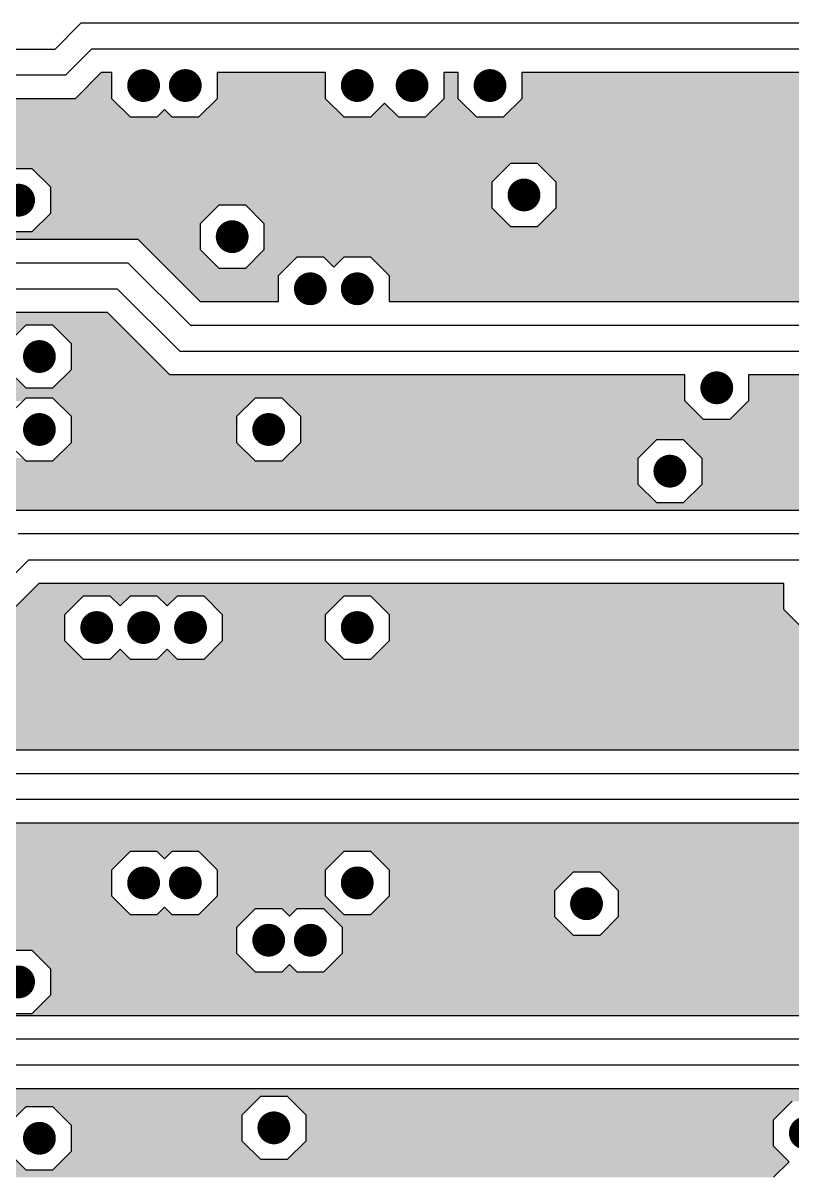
# Model space of a CAD drawing. Extents: x 295 to 953, y 10 to 290.
# Drawn here: x 774.15 to 805.08, y 147.35 to 193.55 of the extents above; entities that cross this region are included whole.
import ezdxf

# ---------------------------------------------------------------- set-up
doc = ezdxf.new("R2010")
doc.units = 0
doc.header["$LTSCALE"] = 5
doc.header["$MEASUREMENT"] = 0
doc.layers.get('0').update_dxf_attribs({"linetype": 'CONTINUOUS', "lineweight": 25})
doc.layers.add('L3-INT2_GBR', color=2, linetype='CONTINUOUS')

msp = doc.modelspace()

# ---------------------------------------------------------------- linework, layer by layer
at = {"color": 7, "const_width": 0.66}
for points in [[(779.33, 191.032, -1), (778.67, 191.032, -1)], [(781.006, 191.032, -1), (780.346, 191.032, -1)], [(787.921, 191.032, -1), (787.261, 191.032, -1)], [(790.126, 191.032, -1), (789.466, 191.032, -1)], [(793.261, 191.032, -1), (792.601, 191.032, -1)], [(794.627, 186.632, -1), (793.967, 186.632, -1)], [(774.301, 186.422, -1), (773.641, 186.422, -1)], [(782.892, 184.955, -1), (782.232, 184.955, -1)], [(786.035, 182.86, -1), (785.375, 182.86, -1)], [(787.921, 182.86, -1), (787.261, 182.86, -1)], [(775.139, 180.136, -1), (774.479, 180.136, -1)], [(802.38, 178.878, -1), (801.72, 178.878, -1)], [(775.139, 177.202, -1), (774.479, 177.202, -1)], [(784.359, 177.202, -1), (783.699, 177.202, -1)], [(800.494, 175.526, -1), (799.834, 175.526, -1)], [(777.444, 169.239, -1), (776.784, 169.239, -1)], [(779.33, 169.239, -1), (778.67, 169.239, -1)], [(781.216, 169.239, -1), (780.556, 169.239, -1)], [(787.921, 169.239, -1), (787.261, 169.239, -1)], [(779.33, 158.971, -1), (778.67, 158.971, -1)], [(781.006, 158.971, -1), (780.346, 158.971, -1)], [(787.921, 158.971, -1), (787.261, 158.971, -1)], [(797.141, 158.133, -1), (796.481, 158.133, -1)], [(784.359, 156.666, -1), (783.699, 156.666, -1)], [(786.035, 156.666, -1), (785.375, 156.666, -1)], [(774.301, 154.99, -1), (773.641, 154.99, -1)], [(784.568, 149.122, -1), (783.908, 149.122, -1)], [(775.139, 148.703, -1), (774.479, 148.703, -1)], [(805.943, 148.913, -1), (805.283, 148.913, -1)]]:
    msp.add_lwpolyline(points, format="xyb", close=True, dxfattribs=at)
at = {"layer": 'L3-INT2_GBR', "color": 7}
for p, q in [((776.485, 193.547), (775.437, 192.499)), ((776.485, 193.547), (840.667, 193.547)), ((735.204, 192.499), (775.437, 192.499)), ((775.856, 191.451), (776.904, 192.499)), ((840.188, 192.499), (776.904, 192.499)), ((775.856, 191.451), (734.768, 191.451)), ((777.297, 191.55), (776.249, 190.503)), ((777.721, 191.55), (777.297, 191.55)), ((777.721, 190.503), (777.721, 191.55)), ((781.955, 191.55), (781.955, 190.503)), ((786.313, 191.55), (781.955, 191.55)), ((786.313, 190.503), (786.313, 191.55)), ((791.074, 191.55), (791.074, 190.503)), ((791.652, 191.55), (791.074, 191.55)), ((791.652, 190.503), (791.652, 191.55)), ((794.209, 191.55), (794.209, 190.503)), ((839.796, 191.55), (794.209, 191.55)), ((776.249, 190.503), (734.375, 190.503)), ((778.47, 189.754), (777.721, 190.503)), ((781.955, 190.503), (781.206, 189.754)), ((787.062, 189.754), (786.313, 190.503)), ((791.074, 190.503), (790.325, 189.754)), ((792.401, 189.754), (791.652, 190.503)), ((794.209, 190.503), (793.46, 189.754)), ((779.838, 190.062), (779.529, 189.754)), ((780.146, 189.754), (779.838, 190.062)), ((788.693, 190.326), (788.121, 189.754)), ((789.266, 189.754), (788.693, 190.326)), ((779.529, 189.754), (778.47, 189.754)), ((781.206, 189.754), (780.146, 189.754)), ((788.121, 189.754), (787.062, 189.754)), ((790.325, 189.754), (789.266, 189.754)), ((793.46, 189.754), (792.401, 189.754)), ((773.441, 187.701), (774.5, 187.701)), ((774.5, 187.701), (775.249, 186.952)), ((793.018, 187.161), (793.767, 187.91)), ((793.767, 187.91), (794.826, 187.91)), ((794.826, 187.91), (795.576, 187.161)), ((793.018, 186.102), (793.018, 187.161)), ((795.576, 187.161), (795.576, 186.102)), ((775.249, 186.952), (775.249, 185.893)), ((781.283, 185.485), (782.032, 186.234)), ((782.032, 186.234), (783.092, 186.234)), ((783.092, 186.234), (783.841, 185.485)), ((775.249, 185.893), (774.5, 185.143)), ((793.767, 185.353), (793.018, 186.102)), ((795.576, 186.102), (794.826, 185.353)), ((781.283, 184.426), (781.283, 185.485)), ((783.841, 185.485), (783.841, 184.426)), ((794.826, 185.353), (793.767, 185.353)), ((771.273, 184.856), (778.764, 184.856)), ((774.5, 185.143), (773.441, 185.143)), ((778.764, 184.856), (781.278, 182.342)), ((782.032, 183.677), (781.283, 184.426)), ((783.841, 184.426), (783.092, 183.677)), ((771.665, 183.908), (778.371, 183.908)), ((780.886, 181.393), (778.371, 183.908)), ((784.427, 183.389), (785.176, 184.139)), ((785.176, 184.139), (786.235, 184.139)), ((786.235, 184.139), (786.647, 183.726)), ((786.647, 183.726), (787.062, 184.139)), ((787.062, 184.139), (788.121, 184.139)), ((788.121, 184.139), (788.87, 183.389)), ((783.092, 183.677), (782.032, 183.677)), ((784.427, 182.342), (784.427, 183.389)), ((788.87, 183.389), (788.87, 182.342)), ((772.101, 182.86), (777.935, 182.86)), ((780.45, 180.345), (777.935, 182.86)), ((781.278, 182.342), (784.427, 182.342)), ((788.87, 182.342), (841.348, 182.342)), ((777.543, 181.911), (772.494, 181.911)), ((780.057, 179.397), (777.543, 181.911)), ((773.53, 180.665), (774.279, 181.414)), ((774.279, 181.414), (775.338, 181.414)), ((775.338, 181.414), (776.087, 180.665)), ((780.886, 181.393), (840.956, 181.393)), ((776.087, 180.665), (776.087, 179.606)), ((780.45, 180.345), (840.428, 180.345)), ((774.279, 178.857), (773.53, 179.606)), ((776.087, 179.606), (775.338, 178.857)), ((800.771, 179.397), (780.057, 179.397)), ((800.771, 178.349), (800.771, 179.397)), ((803.329, 179.397), (803.329, 178.349)), ((840.035, 179.397), (803.329, 179.397)), ((775.338, 178.857), (774.279, 178.857)), ((773.53, 177.732), (774.279, 178.481)), ((774.279, 178.481), (775.338, 178.481)), ((775.338, 178.481), (776.087, 177.732)), ((782.75, 177.732), (783.499, 178.481)), ((783.499, 178.481), (784.559, 178.481)), ((784.559, 178.481), (785.308, 177.732)), ((801.521, 177.6), (800.771, 178.349)), ((803.329, 178.349), (802.58, 177.6)), ((776.087, 177.732), (776.087, 176.672)), ((782.75, 176.672), (782.75, 177.732)), ((785.308, 177.732), (785.308, 176.672)), ((802.58, 177.6), (801.521, 177.6)), ((774.279, 175.923), (773.53, 176.672)), ((776.087, 176.672), (775.338, 175.923)), ((783.499, 175.923), (782.75, 176.672)), ((785.308, 176.672), (784.559, 175.923)), ((798.886, 176.055), (799.635, 176.804)), ((799.635, 176.804), (800.694, 176.804)), ((800.694, 176.804), (801.443, 176.055)), ((798.886, 174.996), (798.886, 176.055)), ((801.443, 176.055), (801.443, 174.996)), ((775.338, 175.923), (774.279, 175.923)), ((784.559, 175.923), (783.499, 175.923)), ((799.635, 174.247), (798.886, 174.996)), ((801.443, 174.996), (800.694, 174.247)), ((800.694, 174.247), (799.635, 174.247)), ((773.561, 173.96), (824.865, 173.96)), ((824.472, 173.011), (773.954, 173.011)), ((774.39, 171.963), (770.827, 168.401)), ((774.39, 171.963), (824.053, 171.963)), ((774.782, 171.014), (771.22, 167.452)), ((804.753, 171.014), (774.782, 171.014)), ((804.753, 169.967), (804.753, 171.014)), ((775.835, 169.769), (776.584, 170.518)), ((776.584, 170.518), (777.643, 170.518)), ((777.643, 170.518), (778.056, 170.105)), ((778.056, 170.105), (778.47, 170.518)), ((778.47, 170.518), (779.529, 170.518)), ((779.529, 170.518), (779.942, 170.105)), ((779.942, 170.105), (780.356, 170.518)), ((780.356, 170.518), (781.415, 170.518)), ((781.415, 170.518), (782.164, 169.769)), ((786.313, 169.769), (787.062, 170.518)), ((787.062, 170.518), (788.121, 170.518)), ((788.121, 170.518), (788.87, 169.769)), ((775.835, 168.709), (775.835, 169.769)), ((782.164, 169.769), (782.164, 168.709)), ((786.313, 168.709), (786.313, 169.769)), ((788.87, 169.769), (788.87, 168.709)), ((805.502, 169.218), (804.753, 169.967)), ((776.584, 167.96), (775.835, 168.709)), ((782.164, 168.709), (781.415, 167.96)), ((787.062, 167.96), (786.313, 168.709)), ((788.87, 168.709), (788.121, 167.96)), ((778.056, 168.373), (777.643, 167.96)), ((778.47, 167.96), (778.056, 168.373)), ((779.942, 168.373), (779.529, 167.96)), ((780.356, 167.96), (779.942, 168.373)), ((777.643, 167.96), (776.584, 167.96)), ((779.529, 167.96), (778.47, 167.96)), ((781.415, 167.96), (780.356, 167.96)), ((788.121, 167.96), (787.062, 167.96)), ((771.885, 164.32), (807.489, 164.32)), ((772.278, 163.372), (807.096, 163.372)), ((806.66, 162.324), (772.713, 162.324)), ((806.268, 161.375), (773.106, 161.375)), ((777.721, 159.501), (778.47, 160.25)), ((778.47, 160.25), (779.529, 160.25)), ((779.529, 160.25), (779.838, 159.941)), ((779.838, 159.941), (780.146, 160.25)), ((780.146, 160.25), (781.206, 160.25)), ((781.206, 160.25), (781.955, 159.501)), ((786.313, 159.501), (787.062, 160.25)), ((787.062, 160.25), (788.121, 160.25)), ((788.121, 160.25), (788.87, 159.501)), ((777.721, 158.441), (777.721, 159.501)), ((781.955, 159.501), (781.955, 158.441)), ((786.313, 158.441), (786.313, 159.501)), ((788.87, 159.501), (788.87, 158.441)), ((795.533, 158.663), (796.282, 159.412)), ((796.282, 159.412), (797.341, 159.412)), ((797.341, 159.412), (798.09, 158.663)), ((795.533, 157.603), (795.533, 158.663)), ((798.09, 158.663), (798.09, 157.603)), ((778.47, 157.692), (777.721, 158.441)), ((781.955, 158.441), (781.206, 157.692)), ((787.062, 157.692), (786.313, 158.441)), ((788.87, 158.441), (788.121, 157.692)), ((779.529, 157.692), (778.47, 157.692)), ((779.838, 158.001), (779.529, 157.692)), ((780.146, 157.692), (779.838, 158.001)), ((781.206, 157.692), (780.146, 157.692)), ((782.75, 157.196), (783.499, 157.945)), ((783.499, 157.945), (784.559, 157.945)), ((784.559, 157.945), (784.867, 157.636)), ((784.867, 157.636), (785.176, 157.945)), ((785.176, 157.945), (786.235, 157.945)), ((786.235, 157.945), (786.984, 157.196)), ((788.121, 157.692), (787.062, 157.692)), ((796.282, 156.854), (795.533, 157.603)), ((798.09, 157.603), (797.341, 156.854)), ((782.75, 156.136), (782.75, 157.196)), ((786.984, 157.196), (786.984, 156.136)), ((797.341, 156.854), (796.282, 156.854)), ((773.441, 156.268), (774.5, 156.268)), ((774.5, 156.268), (775.249, 155.519)), ((783.499, 155.387), (782.75, 156.136)), ((786.984, 156.136), (786.235, 155.387)), ((775.249, 155.519), (775.249, 154.46)), ((784.559, 155.387), (783.499, 155.387)), ((784.867, 155.696), (784.559, 155.387)), ((785.176, 155.387), (784.867, 155.696)), ((786.235, 155.387), (785.176, 155.387)), ((775.249, 154.46), (774.5, 153.711)), ((772.304, 153.633), (808.117, 153.633)), ((774.5, 153.711), (773.441, 153.711)), ((807.725, 152.685), (772.697, 152.685)), ((807.289, 151.637), (773.132, 151.637)), ((806.896, 150.688), (773.525, 150.688)), ((782.96, 149.652), (783.709, 150.401)), ((783.709, 150.401), (784.768, 150.401)), ((784.768, 150.401), (785.517, 149.652)), ((804.334, 149.442), (805.083, 150.191)), ((773.53, 149.233), (774.279, 149.982)), ((774.279, 149.982), (775.338, 149.982)), ((775.338, 149.982), (776.087, 149.233)), ((776.087, 149.233), (776.087, 148.174)), ((782.96, 148.593), (782.96, 149.652)), ((785.517, 149.652), (785.517, 148.593)), ((804.334, 148.383), (804.334, 149.442)), ((783.709, 147.844), (782.96, 148.593)), ((785.517, 148.593), (784.768, 147.844)), ((804.956, 147.761), (804.334, 148.383)), ((774.279, 147.424), (773.53, 148.174)), ((776.087, 148.174), (775.338, 147.424)), ((784.768, 147.844), (783.709, 147.844)), ((775.338, 147.424), (774.279, 147.424)), ((804.334, 147.137), (804.956, 147.761))]:
    msp.add_line(p, q, dxfattribs=at)
for points in [[(777.721, 190.503), (777.721, 191.55), (776.249, 190.503), (777.297, 191.55)], [(777.721, 191.55), (777.721, 191.55), (777.297, 191.55), (777.721, 191.55)], [(786.313, 190.503), (786.312, 191.55), (781.955, 190.503), (781.955, 191.55)], [(786.312, 191.55), (786.312, 191.55), (781.955, 191.55), (782.032, 191.55)], [(786.312, 191.55), (786.312, 191.55), (782.032, 191.55), (786.312, 191.55)], [(791.652, 190.503), (791.652, 191.55), (791.074, 190.503), (791.074, 191.55)], [(791.652, 191.55), (791.652, 191.55), (791.074, 191.55), (791.652, 191.55)], [(840.292, 191.054), (839.796, 191.55), (794.209, 191.054), (794.209, 191.55)], [(839.796, 191.55), (839.796, 191.55), (794.209, 191.55), (816.189, 191.55)], [(818.153, 190.503), (818.704, 191.054), (794.209, 190.503), (794.209, 191.054)], [(778.47, 189.754), (777.721, 190.503), (706.726, 189.754), (706.726, 190.503)], [(777.721, 190.503), (777.721, 190.503), (773.441, 190.503), (776.249, 190.503)], [(787.062, 189.754), (786.313, 190.503), (781.206, 189.754), (781.955, 190.503)], [(792.401, 189.754), (791.652, 190.503), (790.325, 189.754), (791.074, 190.503)], [(817.955, 190.305), (818.153, 190.503), (794.011, 190.305), (794.209, 190.503)], [(780.146, 189.754), (779.838, 190.062), (779.529, 189.754), (779.838, 190.062)], [(789.266, 189.754), (788.693, 190.326), (788.121, 189.754), (788.693, 190.326)], [(817.955, 189.754), (817.955, 190.06), (793.46, 189.754), (793.767, 190.06)], [(817.955, 190.06), (817.955, 190.305), (793.767, 190.06), (794.011, 190.305)], [(817.955, 189.587), (817.955, 189.754), (706.726, 189.587), (706.726, 189.754)], [(817.955, 189.587), (817.955, 189.587), (756.269, 189.587), (755.21, 189.587)], [(817.955, 189.245), (817.955, 189.587), (756.611, 189.245), (756.269, 189.587)], [(818.362, 188.838), (817.955, 189.245), (757.018, 188.838), (756.611, 189.245)], [(818.367, 188.833), (818.362, 188.838), (757.018, 188.833), (757.018, 188.838)], [(817.955, 188.419), (818.367, 188.833), (757.018, 188.419), (757.018, 188.833)], [(817.955, 187.91), (817.955, 188.419), (757.018, 187.91), (757.018, 188.419)], [(793.558, 187.701), (793.635, 187.778), (756.941, 187.701), (757.018, 187.778)], [(793.635, 187.778), (793.767, 187.91), (757.018, 187.778), (757.018, 187.91)], [(793.558, 187.701), (793.558, 187.701), (774.5, 187.701), (773.441, 187.701)], [(793.018, 187.161), (793.558, 187.701), (775.04, 187.161), (774.5, 187.701)], [(817.955, 187.91), (817.955, 187.91), (794.826, 187.91), (793.767, 187.91)], [(817.955, 187.359), (817.955, 187.91), (795.378, 187.359), (794.826, 187.91)], [(793.018, 186.952), (793.018, 187.161), (775.249, 186.952), (775.04, 187.161)], [(818.153, 187.161), (817.955, 187.359), (795.576, 187.161), (795.378, 187.359)], [(818.704, 186.61), (818.153, 187.161), (795.576, 186.61), (795.576, 187.161)], [(793.018, 186.234), (793.018, 186.952), (775.249, 186.234), (775.249, 186.952)], [(781.691, 185.893), (782.032, 186.234), (775.249, 185.893), (775.249, 186.234)], [(793.018, 186.234), (793.018, 186.234), (783.092, 186.234), (782.032, 186.234)], [(793.018, 186.102), (793.018, 186.234), (783.224, 186.102), (783.092, 186.234)], [(845.32, 186.102), (844.812, 186.61), (795.576, 186.102), (795.576, 186.61)], [(781.283, 185.485), (781.691, 185.893), (774.842, 185.485), (775.249, 185.893)], [(793.635, 185.485), (793.018, 186.102), (783.841, 185.485), (783.224, 186.102)], [(845.722, 185.7), (845.32, 186.102), (795.173, 185.7), (795.576, 186.102)], [(781.283, 185.143), (781.283, 185.485), (774.5, 185.143), (774.842, 185.485)], [(793.767, 185.353), (793.635, 185.485), (783.841, 185.353), (783.841, 185.485)], [(848.831, 185.186), (848.998, 185.353), (783.841, 185.186), (783.841, 185.353)], [(848.998, 185.353), (849.344, 185.7), (794.826, 185.353), (795.173, 185.7)], [(781.283, 184.856), (781.283, 185.143), (763.305, 184.856), (763.305, 185.143)], [(781.283, 184.856), (781.283, 184.856), (778.764, 184.856), (771.273, 184.856)], [(781.283, 184.426), (781.283, 184.856), (779.194, 184.426), (778.764, 184.856)], [(815.44, 184.437), (816.189, 185.186), (783.841, 184.437), (783.841, 185.186)], [(782.032, 183.677), (781.283, 184.426), (779.944, 183.677), (779.194, 184.426)], [(815.44, 184.139), (815.44, 184.426), (783.554, 184.139), (783.841, 184.426)], [(815.44, 184.426), (815.44, 184.437), (783.841, 184.426), (783.841, 184.437)], [(784.714, 183.677), (785.176, 184.139), (783.092, 183.677), (783.554, 184.139)], [(787.062, 184.139), (787.062, 184.139), (786.235, 184.139), (785.176, 184.139)], [(786.647, 183.726), (787.062, 184.139), (786.647, 183.726), (786.235, 184.139)], [(815.44, 184.139), (815.44, 184.139), (788.121, 184.139), (787.062, 184.139)], [(815.44, 183.389), (815.44, 184.139), (788.87, 183.389), (788.121, 184.139)], [(784.427, 183.389), (784.714, 183.677), (780.231, 183.389), (779.944, 183.677)], [(784.427, 182.342), (784.427, 183.389), (781.278, 182.342), (780.231, 183.389)], [(815.44, 183.378), (815.44, 183.389), (788.87, 183.378), (788.87, 183.389)], [(816.189, 182.629), (815.44, 183.378), (788.87, 182.629), (788.87, 183.378)], [(844.939, 182.342), (845.226, 182.629), (788.87, 182.342), (788.87, 182.629)], [(844.939, 182.342), (844.939, 182.342), (841.348, 182.342), (788.87, 182.342)], [(778.039, 181.414), (777.543, 181.911), (771.997, 181.414), (772.494, 181.911)], [(777.543, 181.911), (777.543, 181.911), (774.279, 181.911), (777.543, 181.911)], [(773.53, 180.665), (774.279, 181.414), (771.248, 180.665), (771.997, 181.414)], [(778.039, 181.414), (778.039, 181.414), (775.338, 181.414), (774.279, 181.414)], [(778.789, 180.665), (778.039, 181.414), (776.087, 180.665), (775.338, 181.414)], [(779.848, 179.606), (778.789, 180.665), (776.087, 179.606), (776.087, 180.665)], [(774.279, 178.857), (773.53, 179.606), (769.44, 178.857), (770.189, 179.606)], [(800.771, 178.857), (800.771, 179.396), (775.338, 178.857), (775.878, 179.396)], [(780.057, 179.397), (779.848, 179.606), (775.878, 179.397), (776.087, 179.606)], [(783.499, 179.396), (780.057, 179.397), (775.878, 179.396), (775.878, 179.397)], [(800.771, 179.396), (800.771, 179.397), (799.635, 179.396), (800.771, 179.397)], [(841.018, 178.413), (840.035, 179.396), (803.329, 178.413), (803.329, 179.396)], [(840.035, 179.396), (840.035, 179.396), (803.329, 179.396), (815.77, 179.396)], [(800.771, 178.481), (800.771, 178.857), (769.063, 178.481), (769.44, 178.857)], [(800.771, 178.857), (800.771, 178.857), (774.279, 178.857), (775.338, 178.857)], [(774.147, 178.349), (774.279, 178.481), (768.931, 178.349), (769.063, 178.481)], [(783.499, 178.481), (783.499, 178.481), (775.338, 178.481), (774.279, 178.481)], [(782.75, 177.732), (783.499, 178.481), (776.087, 177.732), (775.338, 178.481)], [(800.771, 178.481), (800.771, 178.481), (784.559, 178.481), (783.499, 178.481)], [(800.771, 178.349), (800.771, 178.481), (784.691, 178.349), (784.559, 178.481)], [(801.389, 177.732), (800.771, 178.349), (785.308, 177.732), (784.691, 178.349)], [(815.021, 177.664), (815.706, 178.349), (802.644, 177.664), (803.329, 178.349)], [(815.706, 178.349), (815.77, 178.413), (803.329, 178.349), (803.329, 178.413)], [(782.75, 176.672), (782.75, 177.732), (776.087, 176.672), (776.087, 177.732)], [(801.521, 177.6), (801.389, 177.732), (785.308, 177.6), (785.308, 177.732)], [(815.021, 176.804), (815.021, 177.6), (785.308, 176.804), (785.308, 177.6)], [(815.021, 177.6), (815.021, 177.664), (802.58, 177.6), (802.644, 177.664)], [(783.499, 175.923), (782.75, 176.672), (775.338, 175.923), (776.087, 176.672)], [(798.886, 176.055), (799.503, 176.672), (784.691, 176.055), (785.308, 176.672)], [(799.503, 176.672), (799.635, 176.804), (785.308, 176.672), (785.308, 176.804)], [(815.021, 176.804), (815.021, 176.804), (800.694, 176.804), (799.635, 176.804)], [(815.021, 176.605), (815.021, 176.804), (800.894, 176.605), (800.694, 176.804)], [(815.57, 176.055), (815.021, 176.605), (801.443, 176.055), (800.894, 176.605)], [(774.279, 175.923), (774.147, 176.055), (766.239, 175.923), (766.239, 176.055)], [(798.886, 175.923), (798.886, 176.055), (784.559, 175.923), (784.691, 176.055)], [(815.77, 175.856), (815.57, 176.055), (801.443, 175.856), (801.443, 176.055)], [(798.886, 174.996), (798.886, 175.923), (766.239, 174.996), (766.239, 175.923)], [(844.635, 175.752), (844.739, 175.856), (801.443, 175.752), (801.443, 175.856)], [(844.635, 174.996), (844.635, 175.752), (801.443, 174.996), (801.443, 175.752)], [(798.963, 174.918), (798.886, 174.996), (766.161, 174.918), (766.239, 174.996)], [(798.963, 174.918), (798.963, 174.918), (769.681, 174.918), (768.621, 174.918)], [(799.635, 174.247), (798.963, 174.918), (770.352, 174.247), (769.681, 174.918)], [(844.635, 174.247), (844.635, 174.996), (800.694, 174.247), (801.443, 174.996)], [(844.635, 174.214), (844.635, 174.247), (770.385, 174.214), (770.352, 174.247)], [(844.68, 174.169), (844.635, 174.214), (770.43, 174.169), (770.385, 174.214)], [(844.889, 173.96), (844.68, 174.169), (770.43, 173.96), (770.43, 174.169)], [(844.889, 173.96), (844.889, 173.96), (824.865, 173.96), (773.561, 173.96)], [(804.753, 170.518), (804.753, 171.014), (774.286, 170.518), (774.782, 171.014)], [(804.753, 171.014), (804.753, 171.014), (787.062, 171.014), (804.753, 171.014)], [(775.835, 169.769), (776.584, 170.518), (773.537, 169.769), (774.286, 170.518)], [(778.47, 170.518), (778.47, 170.518), (777.643, 170.518), (776.584, 170.518)], [(778.056, 170.105), (778.47, 170.518), (778.056, 170.105), (777.643, 170.518)], [(780.356, 170.518), (780.356, 170.518), (779.529, 170.518), (778.47, 170.518)], [(779.942, 170.105), (780.356, 170.518), (779.942, 170.105), (779.529, 170.518)], [(787.062, 170.518), (787.062, 170.518), (781.415, 170.518), (780.356, 170.518)], [(786.313, 169.769), (787.062, 170.518), (782.164, 169.769), (781.415, 170.518)], [(804.753, 170.518), (804.753, 170.518), (788.121, 170.518), (787.062, 170.518)], [(804.753, 169.967), (804.753, 170.518), (788.672, 169.967), (788.121, 170.518)], [(775.835, 168.709), (775.835, 169.769), (772.477, 168.709), (773.537, 169.769)], [(786.313, 168.709), (786.313, 169.769), (782.164, 168.709), (782.164, 169.769)], [(804.951, 169.769), (804.753, 169.967), (788.87, 169.769), (788.672, 169.967)], [(805.502, 169.218), (804.951, 169.769), (788.87, 169.218), (788.87, 169.769)], [(810.399, 168.709), (810.907, 169.218), (788.87, 168.709), (788.87, 169.218)], [(776.584, 167.96), (775.835, 168.709), (771.728, 167.96), (772.477, 168.709)], [(787.062, 167.96), (786.313, 168.709), (781.415, 167.96), (782.164, 168.709)], [(810.201, 168.511), (810.399, 168.709), (788.672, 168.511), (788.87, 168.709)], [(778.47, 167.96), (778.056, 168.373), (777.643, 167.96), (778.056, 168.373)], [(780.356, 167.96), (779.942, 168.373), (779.529, 167.96), (779.942, 168.373)], [(810.201, 167.96), (810.201, 168.511), (788.121, 167.96), (788.672, 168.511)], [(810.201, 167.452), (810.201, 167.96), (771.22, 167.452), (771.728, 167.96)], [(810.399, 167.254), (810.201, 167.452), (763.724, 167.254), (763.526, 167.452)], [(810.201, 167.452), (810.201, 167.452), (763.526, 167.452), (767.364, 167.452)], [(810.95, 166.703), (810.399, 167.254), (763.724, 166.703), (763.724, 167.254)], [(810.201, 167.452), (810.201, 167.452), (767.364, 167.452), (769.678, 167.452)], [(810.201, 167.452), (810.201, 167.452), (769.678, 167.452), (771.22, 167.452)], [(833.582, 166.195), (833.582, 166.703), (763.724, 166.195), (763.724, 166.703)], [(833.582, 165.908), (833.582, 166.195), (763.437, 165.908), (763.724, 166.195)], [(833.582, 165.908), (833.582, 165.908), (768.423, 165.908), (767.364, 165.908)], [(833.582, 165.159), (833.582, 165.908), (769.172, 165.159), (768.423, 165.908)], [(833.582, 165.07), (833.582, 165.159), (769.172, 165.07), (769.172, 165.159)], [(812.087, 164.32), (812.836, 165.07), (769.172, 164.32), (769.172, 165.07)], [(812.087, 164.32), (812.087, 164.32), (807.489, 164.32), (771.885, 164.32)], [(807.393, 160.25), (806.268, 161.375), (771.981, 160.25), (773.106, 161.375)], [(806.268, 161.375), (806.268, 161.375), (796.282, 161.375), (806.268, 161.375)], [(777.721, 159.501), (778.47, 160.25), (771.232, 159.501), (771.981, 160.25)], [(780.146, 160.25), (780.146, 160.25), (779.529, 160.25), (778.47, 160.25)], [(779.838, 159.941), (780.146, 160.25), (779.838, 159.941), (779.529, 160.25)], [(787.062, 160.25), (787.062, 160.25), (781.206, 160.25), (780.146, 160.25)], [(786.313, 159.501), (787.062, 160.25), (781.955, 159.501), (781.206, 160.25)], [(807.393, 160.25), (807.393, 160.25), (788.121, 160.25), (787.062, 160.25)], [(808.142, 159.501), (807.393, 160.25), (788.87, 159.501), (788.121, 160.25)], [(777.721, 158.441), (777.721, 159.501), (770.172, 158.441), (771.232, 159.501)], [(786.313, 158.441), (786.313, 159.501), (781.955, 158.441), (781.955, 159.501)], [(808.231, 159.412), (808.142, 159.501), (788.87, 159.412), (788.87, 159.501)], [(795.533, 158.663), (796.282, 159.412), (788.87, 158.663), (788.87, 159.412)], [(808.231, 159.412), (808.231, 159.412), (797.341, 159.412), (796.282, 159.412)], [(808.782, 158.861), (808.231, 159.412), (797.892, 158.861), (797.341, 159.412)], [(795.533, 158.441), (795.533, 158.663), (788.87, 158.441), (788.87, 158.663)], [(823.601, 158.663), (823.403, 158.861), (798.09, 158.663), (797.892, 158.861)], [(824.152, 158.112), (823.601, 158.663), (798.09, 158.112), (798.09, 158.663)], [(778.47, 157.692), (777.721, 158.441), (769.423, 157.692), (770.172, 158.441)], [(786.809, 157.945), (786.313, 158.441), (781.458, 157.945), (781.955, 158.441)], [(795.533, 157.692), (795.533, 158.441), (788.121, 157.692), (788.87, 158.441)], [(833.582, 157.603), (833.582, 158.112), (798.09, 157.603), (798.09, 158.112)], [(782.948, 157.394), (783.247, 157.692), (769.124, 157.394), (769.423, 157.692)], [(780.146, 157.692), (779.838, 158.001), (779.529, 157.692), (779.838, 158.001)], [(783.247, 157.692), (783.499, 157.945), (781.206, 157.692), (781.458, 157.945)], [(785.176, 157.945), (785.176, 157.945), (784.559, 157.945), (783.499, 157.945)], [(784.867, 157.636), (785.176, 157.945), (784.867, 157.636), (784.559, 157.945)], [(786.809, 157.945), (786.809, 157.945), (786.235, 157.945), (785.176, 157.945)], [(787.062, 157.692), (786.809, 157.945), (786.487, 157.692), (786.235, 157.945)], [(795.533, 157.603), (795.533, 157.692), (786.577, 157.603), (786.487, 157.692)], [(795.94, 157.196), (795.533, 157.603), (786.984, 157.196), (786.577, 157.603)], [(833.582, 156.854), (833.582, 157.603), (797.341, 156.854), (798.09, 157.603)], [(782.75, 157.196), (782.948, 157.394), (757.018, 157.196), (757.018, 157.394)], [(782.948, 157.394), (782.948, 157.394), (757.018, 157.394), (758.144, 157.394)], [(782.75, 156.346), (782.75, 157.196), (757.018, 156.346), (757.018, 157.196)], [(782.948, 157.394), (782.948, 157.394), (761.496, 157.394), (769.124, 157.394)], [(796.282, 156.854), (795.94, 157.196), (786.984, 156.854), (786.984, 157.196)], [(833.582, 156.136), (833.582, 156.854), (786.984, 156.136), (786.984, 156.854)], [(782.75, 156.268), (782.75, 156.346), (756.941, 156.268), (757.018, 156.346)], [(782.75, 156.268), (782.75, 156.268), (774.5, 156.268), (773.441, 156.268)], [(782.75, 156.136), (782.75, 156.268), (774.632, 156.136), (774.5, 156.268)], [(783.367, 155.519), (782.75, 156.136), (775.249, 155.519), (774.632, 156.136)], [(833.582, 155.387), (833.582, 156.136), (786.235, 155.387), (786.984, 156.136)], [(783.499, 155.387), (783.367, 155.519), (775.249, 155.387), (775.249, 155.519)], [(833.582, 154.46), (833.582, 155.387), (775.249, 154.46), (775.249, 155.387)], [(785.176, 155.387), (784.867, 155.696), (784.559, 155.387), (784.867, 155.696)], [(833.582, 153.711), (833.582, 154.46), (774.5, 153.711), (775.249, 154.46)], [(833.582, 153.633), (833.582, 153.711), (763.305, 153.633), (763.305, 153.711)], [(833.582, 153.633), (833.582, 153.633), (808.117, 153.633), (772.304, 153.633)], [(807.183, 150.401), (806.896, 150.688), (773.238, 150.401), (773.525, 150.688)], [(783.29, 149.982), (783.709, 150.401), (772.819, 149.982), (773.238, 150.401)], [(807.183, 150.401), (807.183, 150.401), (784.768, 150.401), (783.709, 150.401)], [(807.393, 150.191), (807.183, 150.401), (784.978, 150.191), (784.768, 150.401)], [(804.543, 149.652), (805.083, 150.191), (785.517, 149.652), (784.978, 150.191)], [(773.53, 149.233), (774.279, 149.982), (772.07, 149.233), (772.819, 149.982)], [(783.29, 149.982), (783.29, 149.982), (775.338, 149.982), (774.279, 149.982)], [(782.96, 149.652), (783.29, 149.982), (775.668, 149.652), (775.338, 149.982)], [(782.96, 149.233), (782.96, 149.652), (776.087, 149.233), (775.668, 149.652)], [(782.96, 148.593), (782.96, 149.233), (776.087, 148.593), (776.087, 149.233)], [(804.334, 149.442), (804.543, 149.652), (785.517, 149.442), (785.517, 149.652)], [(804.334, 148.593), (804.334, 149.442), (785.517, 148.593), (785.517, 149.442)], [(783.379, 148.174), (782.96, 148.593), (776.087, 148.174), (776.087, 148.593)], [(804.873, 147.844), (804.334, 148.383), (784.768, 147.844), (785.308, 148.383)], [(804.334, 148.383), (804.334, 148.593), (785.308, 148.383), (785.517, 148.593)], [(774.279, 147.424), (773.53, 148.174), (770.261, 147.424), (771.01, 148.174)], [(804.956, 147.761), (804.873, 147.844), (775.675, 147.761), (775.757, 147.844)], [(783.709, 147.844), (783.379, 148.174), (775.757, 147.844), (776.087, 148.174)], [(804.334, 147.137), (804.62, 147.424), (769.974, 147.137), (770.261, 147.424)], [(804.62, 147.424), (804.62, 147.424), (774.279, 147.424), (775.338, 147.424)], [(804.62, 147.424), (804.956, 147.761), (775.338, 147.424), (775.675, 147.761)]]:
    msp.add_solid(points, dxfattribs=at)

doc.saveas('drawing.dxf')
